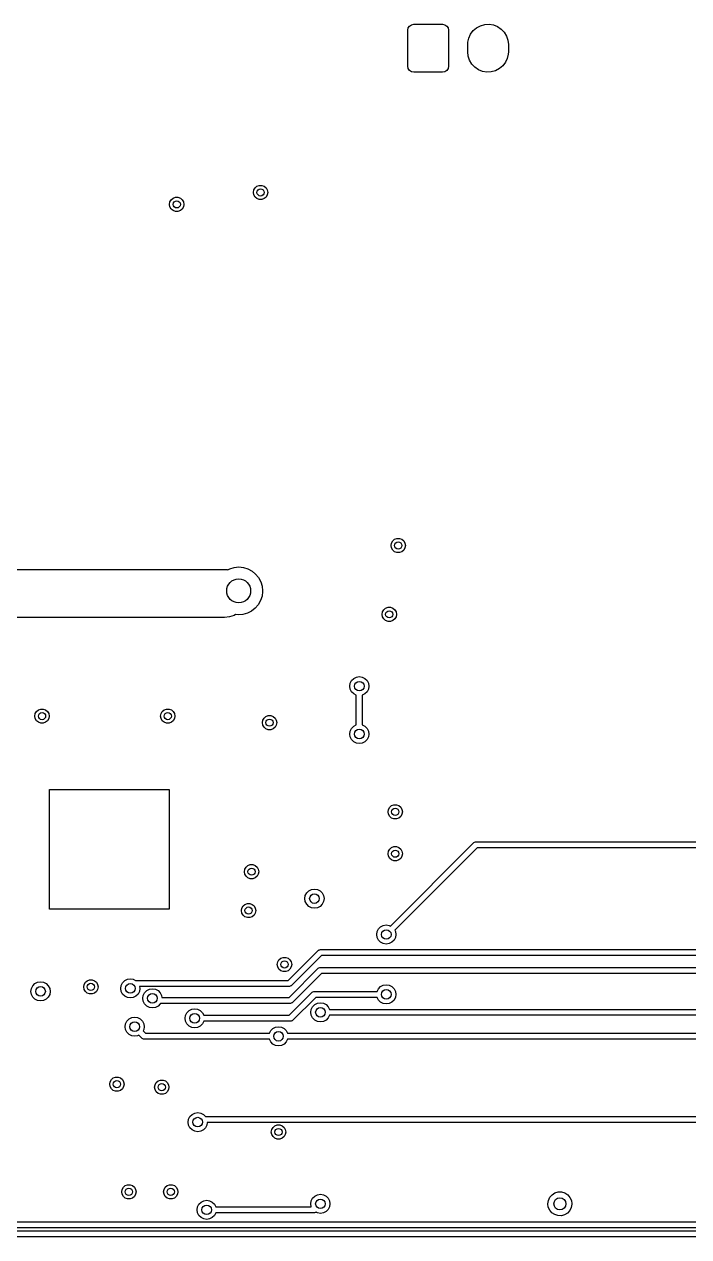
# Model space of a CAD drawing. Extents: x 2.07 to 8.39, y -4.89 to -0.98.
# Drawn here: x 4.631 to 5.724, y -2.977 to -0.983 of the extents above; entities that cross this region are included whole.
import ezdxf

# ---------------------------------------------------------------- set-up
doc = ezdxf.new("R2010")
doc.units = 0
doc.header["$MEASUREMENT"] = 0
doc.layers.add('BLACK', color=7, linetype='CONTINUOUS')

msp = doc.modelspace()

# ---------------------------------------------------------------- linework, layer by layer
at = {"layer": 'BLACK', "linetype": 'CONTINUOUS'}
for p, q in [((5.26181, -0.99311), (5.26256, -0.98934)), ((5.26181, -1.05217), (5.26181, -0.99311)), ((5.26256, -0.98934), (5.26469, -0.98615)), ((5.26469, -0.98615), (5.26789, -0.98402)), ((5.26789, -0.98402), (5.27165, -0.98327)), ((5.27165, -0.98327), (5.3189, -0.98327)), ((5.3189, -0.98327), (5.32266, -0.98402)), ((5.32266, -0.98402), (5.32586, -0.98615)), ((5.32586, -0.98615), (5.32799, -0.98934)), ((5.32799, -0.98934), (5.32874, -0.99311)), ((5.32874, -0.99311), (5.32874, -1.05217)), ((5.36508, -0.9994), (5.36947, -0.99365)), ((5.36947, -0.99365), (5.37499, -0.98899)), ((5.37499, -0.98899), (5.38138, -0.98562)), ((5.38138, -0.98562), (5.38835, -0.9837)), ((5.38835, -0.9837), (5.39557, -0.98332)), ((5.39557, -0.98332), (5.4027, -0.9845)), ((5.4027, -0.9845), (5.40941, -0.98718)), ((5.40941, -0.98718), (5.41539, -0.99125)), ((5.41539, -0.99125), (5.42036, -0.9965)), ((5.42036, -0.9965), (5.42408, -1.0027)), ((5.36024, -1.01673), (5.36044, -1.013)), ((5.36024, -1.02854), (5.36024, -1.01673)), ((5.36044, -1.013), (5.36202, -1.00595)), ((5.36202, -1.00595), (5.36508, -0.9994)), ((5.42408, -1.0027), (5.42638, -1.00955)), ((5.42638, -1.00955), (5.42717, -1.01673)), ((5.42717, -1.01673), (5.42717, -1.02854)), ((5.36102, -1.03573), (5.36024, -1.02854)), ((5.36332, -1.04258), (5.36102, -1.03573)), ((5.42696, -1.03227), (5.42538, -1.03933)), ((5.42717, -1.02854), (5.42696, -1.03227)), ((5.26256, -1.05593), (5.26181, -1.05217)), ((5.26469, -1.05913), (5.26256, -1.05593)), ((5.32799, -1.05593), (5.32586, -1.05913)), ((5.32874, -1.05217), (5.32799, -1.05593)), ((5.36705, -1.04878), (5.36332, -1.04258)), ((5.37201, -1.05403), (5.36705, -1.04878)), ((5.37799, -1.05809), (5.37201, -1.05403)), ((5.41241, -1.05629), (5.40602, -1.05966)), ((5.41793, -1.05162), (5.41241, -1.05629)), ((5.42233, -1.04588), (5.41793, -1.05162)), ((5.42538, -1.03933), (5.42233, -1.04588)), ((5.26789, -1.06126), (5.26469, -1.05913)), ((5.27165, -1.06201), (5.26789, -1.06126)), ((5.3189, -1.06201), (5.27165, -1.06201)), ((5.32266, -1.06126), (5.3189, -1.06201)), ((5.32586, -1.05913), (5.32266, -1.06126)), ((5.3847, -1.06078), (5.37799, -1.05809)), ((5.39183, -1.06196), (5.3847, -1.06078)), ((5.39905, -1.06158), (5.39183, -1.06196)), ((5.40602, -1.05966), (5.39905, -1.06158)), ((5.00787, -1.25984), (5.00859, -1.2558)), ((5.00859, -1.2558), (5.01064, -1.25225)), ((5.01064, -1.25225), (5.01378, -1.24961)), ((5.01378, -1.24961), (5.01763, -1.24821)), ((5.01763, -1.24821), (5.02174, -1.24821)), ((5.02174, -1.24821), (5.02559, -1.24961)), ((5.02559, -1.24961), (5.02873, -1.25225)), ((5.02873, -1.25225), (5.03078, -1.2558)), ((5.03078, -1.2558), (5.0315, -1.25984)), ((4.87008, -1.27953), (4.87079, -1.27549)), ((4.87079, -1.27549), (4.87284, -1.27194)), ((4.87284, -1.27194), (4.87598, -1.2693)), ((4.87598, -1.2693), (4.87984, -1.2679)), ((4.87984, -1.2679), (4.88394, -1.2679)), ((4.88394, -1.2679), (4.8878, -1.2693)), ((4.8878, -1.2693), (4.89094, -1.27194)), ((4.89094, -1.27194), (4.89299, -1.27549)), ((4.89299, -1.27549), (4.8937, -1.27953)), ((5.00859, -1.26388), (5.00787, -1.25984)), ((5.01064, -1.26743), (5.00859, -1.26388)), ((5.01378, -1.27007), (5.01064, -1.26743)), ((5.01763, -1.27147), (5.01378, -1.27007)), ((5.02174, -1.27147), (5.01763, -1.27147)), ((5.02559, -1.27007), (5.02174, -1.27147)), ((5.02873, -1.26743), (5.02559, -1.27007)), ((5.03078, -1.26388), (5.02873, -1.26743)), ((5.0315, -1.25984), (5.03078, -1.26388)), ((4.87079, -1.28357), (4.87008, -1.27953)), ((4.87284, -1.28712), (4.87079, -1.28357)), ((4.87598, -1.28976), (4.87284, -1.28712)), ((4.87984, -1.29116), (4.87598, -1.28976)), ((4.88394, -1.29116), (4.87984, -1.29116)), ((4.8878, -1.28976), (4.88394, -1.29116)), ((4.89094, -1.28712), (4.8878, -1.28976)), ((4.89299, -1.28357), (4.89094, -1.28712)), ((4.8937, -1.27953), (4.89299, -1.28357)), ((5.23496, -1.83651), (5.23702, -1.83296)), ((5.23702, -1.83296), (5.24016, -1.83032)), ((5.24016, -1.83032), (5.24401, -1.82892)), ((5.24401, -1.82892), (5.24811, -1.82892)), ((5.24811, -1.82892), (5.25197, -1.83032)), ((5.25197, -1.83032), (5.25511, -1.83296)), ((5.25511, -1.83296), (5.25716, -1.83651)), ((5.23425, -1.84055), (5.23496, -1.83651)), ((5.23496, -1.84459), (5.23425, -1.84055)), ((5.23702, -1.84814), (5.23496, -1.84459)), ((5.24016, -1.85078), (5.23702, -1.84814)), ((5.24401, -1.85218), (5.24016, -1.85078)), ((5.24811, -1.85218), (5.24401, -1.85218)), ((5.25197, -1.85078), (5.24811, -1.85218)), ((5.25511, -1.84814), (5.25197, -1.85078)), ((5.25716, -1.84459), (5.25511, -1.84814)), ((5.25716, -1.83651), (5.25787, -1.84055)), ((5.25787, -1.84055), (5.25716, -1.84459)), ((2.92323, -1.87992), (4.96063, -1.87992)), ((4.96063, -1.87992), (4.96475, -1.88014)), ((4.96475, -1.88014), (4.96575, -1.88035)), ((4.96575, -1.88035), (4.96896, -1.87867)), ((4.96896, -1.87867), (4.97634, -1.8765)), ((4.97634, -1.8765), (4.98399, -1.8758)), ((4.98399, -1.8758), (4.99163, -1.87661)), ((4.99163, -1.87661), (4.99897, -1.87888)), ((4.99897, -1.87888), (5.00573, -1.88253)), ((5.00573, -1.88253), (5.01165, -1.88743)), ((5.01165, -1.88743), (5.0165, -1.89339)), ((5.0165, -1.89339), (5.02011, -1.90017)), ((5.02011, -1.90017), (5.02233, -1.90753)), ((5.02233, -1.90753), (5.02308, -1.91517)), ((5.01968, -1.93119), (5.01588, -1.93787)), ((5.0221, -1.9239), (5.01968, -1.93119)), ((5.02307, -1.91627), (5.0221, -1.9239)), ((5.02308, -1.91517), (5.02307, -1.91627)), ((4.97873, -1.95404), (4.97614, -1.95548)), ((4.98289, -1.95453), (4.97873, -1.95404)), ((4.99055, -1.95395), (4.98289, -1.95453)), ((4.99795, -1.95188), (4.99055, -1.95395)), ((5.00481, -1.94841), (4.99795, -1.95188)), ((5.01086, -1.94368), (5.00481, -1.94841)), ((5.01588, -1.93787), (5.01086, -1.94368)), ((5.21949, -1.95374), (5.2202, -1.9497)), ((5.2202, -1.95778), (5.21949, -1.95374)), ((5.2202, -1.9497), (5.22225, -1.94615)), ((5.22225, -1.94615), (5.22539, -1.94351)), ((5.22539, -1.94351), (5.22925, -1.94211)), ((5.22925, -1.94211), (5.23335, -1.94211)), ((5.23335, -1.94211), (5.2372, -1.94351)), ((5.2372, -1.94351), (5.24035, -1.94615)), ((5.24035, -1.94615), (5.2424, -1.9497)), ((5.2424, -1.9497), (5.24311, -1.95374)), ((5.24311, -1.95374), (5.2424, -1.95778)), ((4.96063, -1.95866), (2.92323, -1.95866)), ((4.96855, -1.95786), (4.96063, -1.95866)), ((4.97614, -1.95548), (4.96855, -1.95786)), ((5.22225, -1.96133), (5.2202, -1.95778)), ((5.22539, -1.96397), (5.22225, -1.96133)), ((5.22925, -1.96537), (5.22539, -1.96397)), ((5.23335, -1.96537), (5.22925, -1.96537)), ((5.2372, -1.96397), (5.23335, -1.96537)), ((5.24035, -1.96133), (5.2372, -1.96397)), ((5.2424, -1.95778), (5.24035, -1.96133)), ((5.16634, -2.07185), (5.16711, -2.06698)), ((5.16711, -2.07672), (5.16634, -2.07185)), ((5.16711, -2.06698), (5.16935, -2.06259)), ((5.16935, -2.06259), (5.17283, -2.05911)), ((5.17283, -2.05911), (5.17722, -2.05687)), ((5.17722, -2.05687), (5.18209, -2.0561)), ((5.18209, -2.0561), (5.18695, -2.05687)), ((5.18695, -2.05687), (5.19134, -2.05911)), ((5.19134, -2.05911), (5.19483, -2.06259)), ((5.19483, -2.06259), (5.19706, -2.06698)), ((5.19706, -2.06698), (5.19783, -2.07185)), ((5.19783, -2.07185), (5.19706, -2.07672)), ((5.16935, -2.08111), (5.16711, -2.07672)), ((5.17283, -2.08459), (5.16935, -2.08111)), ((5.17717, -2.0868), (5.17283, -2.08459)), ((5.17717, -2.13564), (5.17717, -2.0868)), ((5.19134, -2.08459), (5.18701, -2.0868)), ((5.18701, -2.0868), (5.18701, -2.13564)), ((5.19483, -2.08111), (5.19134, -2.08459)), ((5.19706, -2.07672), (5.19483, -2.08111)), ((4.64933, -2.11702), (4.65139, -2.11347)), ((4.65139, -2.11347), (4.65453, -2.11083)), ((4.65453, -2.11083), (4.65838, -2.10943)), ((4.65838, -2.10943), (4.66248, -2.10943)), ((4.66248, -2.10943), (4.66634, -2.11083)), ((4.66634, -2.11083), (4.66948, -2.11347)), ((4.66948, -2.11347), (4.67153, -2.11702)), ((4.85603, -2.11702), (4.85808, -2.11347)), ((4.85808, -2.11347), (4.86122, -2.11083)), ((4.86122, -2.11083), (4.86508, -2.10943)), ((4.86508, -2.10943), (4.86918, -2.10943)), ((4.86918, -2.10943), (4.87303, -2.11083)), ((4.87303, -2.11083), (4.87617, -2.11347)), ((4.87617, -2.11347), (4.87822, -2.11702)), ((4.64862, -2.12106), (4.64933, -2.11702)), ((4.64933, -2.1251), (4.64862, -2.12106)), ((4.65139, -2.12865), (4.64933, -2.1251)), ((4.65453, -2.13129), (4.65139, -2.12865)), ((4.65838, -2.13269), (4.65453, -2.13129)), ((4.66248, -2.13269), (4.65838, -2.13269)), ((4.66634, -2.13129), (4.66248, -2.13269)), ((4.66948, -2.12865), (4.66634, -2.13129)), ((4.67153, -2.1251), (4.66948, -2.12865)), ((4.67153, -2.11702), (4.67224, -2.12106)), ((4.67224, -2.12106), (4.67153, -2.1251)), ((4.85531, -2.12106), (4.85603, -2.11702)), ((4.85603, -2.1251), (4.85531, -2.12106)), ((4.85808, -2.12865), (4.85603, -2.1251)), ((4.86122, -2.13129), (4.85808, -2.12865)), ((4.86508, -2.13269), (4.86122, -2.13129)), ((4.86918, -2.13269), (4.86508, -2.13269)), ((4.87303, -2.13129), (4.86918, -2.13269)), ((4.87617, -2.12865), (4.87303, -2.13129)), ((4.87822, -2.1251), (4.87617, -2.12865)), ((4.87822, -2.11702), (4.87894, -2.12106)), ((4.87894, -2.12106), (4.87822, -2.1251)), ((5.02264, -2.13187), (5.02335, -2.12783)), ((5.02335, -2.13591), (5.02264, -2.13187)), ((5.02335, -2.12783), (5.0254, -2.12428)), ((5.0254, -2.12428), (5.02854, -2.12164)), ((5.02854, -2.12164), (5.0324, -2.12024)), ((5.0324, -2.12024), (5.0365, -2.12024)), ((5.0365, -2.12024), (5.04035, -2.12164)), ((5.04035, -2.12164), (5.0435, -2.12428)), ((5.0435, -2.12428), (5.04555, -2.12783)), ((5.04555, -2.12783), (5.04626, -2.13187)), ((5.04626, -2.13187), (5.04555, -2.13591)), ((5.0254, -2.13946), (5.02335, -2.13591)), ((5.02854, -2.1421), (5.0254, -2.13946)), ((5.0324, -2.1435), (5.02854, -2.1421)), ((5.0365, -2.1435), (5.0324, -2.1435)), ((5.04035, -2.1421), (5.0365, -2.1435)), ((5.0435, -2.13946), (5.04035, -2.1421)), ((5.04555, -2.13591), (5.0435, -2.13946)), ((5.16634, -2.15059), (5.16711, -2.14572)), ((5.16711, -2.15546), (5.16634, -2.15059)), ((5.16711, -2.14572), (5.16935, -2.14133)), ((5.16935, -2.14133), (5.17283, -2.13785)), ((5.17283, -2.13785), (5.17717, -2.13564)), ((5.18701, -2.13564), (5.19134, -2.13785)), ((5.19134, -2.13785), (5.19483, -2.14133)), ((5.19483, -2.14133), (5.19706, -2.14572)), ((5.19706, -2.14572), (5.19783, -2.15059)), ((5.19783, -2.15059), (5.19706, -2.15546)), ((5.16935, -2.15985), (5.16711, -2.15546)), ((5.17283, -2.16333), (5.16935, -2.15985)), ((5.17722, -2.16557), (5.17283, -2.16333)), ((5.18209, -2.16634), (5.17722, -2.16557)), ((5.18695, -2.16557), (5.18209, -2.16634)), ((5.19134, -2.16333), (5.18695, -2.16557)), ((5.19483, -2.15985), (5.19134, -2.16333)), ((5.19706, -2.15546), (5.19483, -2.15985)), ((4.67274, -2.24163), (4.86959, -2.24163)), ((4.67274, -2.43848), (4.67274, -2.24163)), ((4.86959, -2.24163), (4.86959, -2.43848)), ((5.23004, -2.2745), (5.23209, -2.27095)), ((5.23209, -2.27095), (5.23524, -2.26831)), ((5.23524, -2.26831), (5.23909, -2.26691)), ((5.23909, -2.26691), (5.24319, -2.26691)), ((5.24319, -2.26691), (5.24705, -2.26831)), ((5.24705, -2.26831), (5.25019, -2.27095)), ((5.25019, -2.27095), (5.25224, -2.2745)), ((5.22933, -2.27854), (5.23004, -2.2745)), ((5.23004, -2.28258), (5.22933, -2.27854)), ((5.23209, -2.28614), (5.23004, -2.28258)), ((5.23524, -2.28877), (5.23209, -2.28614)), ((5.23909, -2.29017), (5.23524, -2.28877)), ((5.24319, -2.29017), (5.23909, -2.29017)), ((5.24705, -2.28877), (5.24319, -2.29017)), ((5.25019, -2.28614), (5.24705, -2.28877)), ((5.25224, -2.28258), (5.25019, -2.28614)), ((5.25224, -2.2745), (5.25295, -2.27854)), ((5.25295, -2.27854), (5.25224, -2.28258)), ((5.23333, -2.4664), (5.37054, -2.3292)), ((5.37054, -2.3292), (5.37124, -2.32867)), ((5.37124, -2.32867), (5.37136, -2.32854)), ((5.37136, -2.32854), (5.37146, -2.3285)), ((5.37146, -2.3285), (5.37167, -2.32835)), ((5.37167, -2.32835), (5.37285, -2.3281)), ((5.37285, -2.3281), (5.37402, -2.32776)), ((5.37402, -2.32776), (7.426, -2.32776)), ((5.22933, -2.34744), (5.23004, -2.3434)), ((5.23004, -2.35148), (5.22933, -2.34744)), ((5.23004, -2.3434), (5.23209, -2.33985)), ((5.23209, -2.35503), (5.23004, -2.35148)), ((5.23209, -2.33985), (5.23524, -2.33721)), ((5.23524, -2.33721), (5.23909, -2.33581)), ((5.23909, -2.33581), (5.24319, -2.33581)), ((5.37605, -2.3376), (5.24029, -2.47336)), ((5.24319, -2.33581), (5.24705, -2.33721)), ((5.24705, -2.33721), (5.25019, -2.33985)), ((5.25019, -2.33985), (5.25224, -2.3434)), ((5.25224, -2.35148), (5.25019, -2.35503)), ((5.25224, -2.3434), (5.25295, -2.34744)), ((5.25295, -2.34744), (5.25224, -2.35148)), ((7.426, -2.3376), (5.37605, -2.3376)), ((4.99311, -2.37697), (4.99382, -2.37293)), ((4.99382, -2.37293), (4.99587, -2.36938)), ((4.99587, -2.36938), (4.99902, -2.36674)), ((4.99902, -2.36674), (5.00287, -2.36534)), ((5.00287, -2.36534), (5.00697, -2.36534)), ((5.00697, -2.36534), (5.01083, -2.36674)), ((5.01083, -2.36674), (5.01397, -2.36938)), ((5.01397, -2.36938), (5.01602, -2.37293)), ((5.01602, -2.37293), (5.01673, -2.37697)), ((5.23524, -2.35767), (5.23209, -2.35503)), ((5.23909, -2.35907), (5.23524, -2.35767)), ((5.24319, -2.35907), (5.23909, -2.35907)), ((5.24705, -2.35767), (5.24319, -2.35907)), ((5.25019, -2.35503), (5.24705, -2.35767)), ((4.99382, -2.38101), (4.99311, -2.37697)), ((4.99587, -2.38456), (4.99382, -2.38101)), ((4.99902, -2.3872), (4.99587, -2.38456)), ((5.00287, -2.3886), (4.99902, -2.3872)), ((5.00697, -2.3886), (5.00287, -2.3886)), ((5.01083, -2.3872), (5.00697, -2.3886)), ((5.01397, -2.38456), (5.01083, -2.3872)), ((5.01602, -2.38101), (5.01397, -2.38456)), ((5.01673, -2.37697), (5.01602, -2.38101)), ((5.09329, -2.41639), (5.09553, -2.412)), ((5.09553, -2.412), (5.09901, -2.40852)), ((5.09901, -2.40852), (5.1034, -2.40628)), ((5.1034, -2.40628), (5.10827, -2.40551)), ((5.10827, -2.40551), (5.11313, -2.40628)), ((5.11313, -2.40628), (5.11752, -2.40852)), ((5.11752, -2.40852), (5.12101, -2.412)), ((5.12101, -2.412), (5.12324, -2.41639)), ((4.99095, -2.43335), (4.99409, -2.43072)), ((4.99409, -2.43072), (4.99795, -2.42931)), ((4.99795, -2.42931), (5.00205, -2.42931)), ((5.00205, -2.42931), (5.00591, -2.43072)), ((5.00591, -2.43072), (5.00905, -2.43335)), ((5.09252, -2.42126), (5.09329, -2.41639)), ((5.09329, -2.42613), (5.09252, -2.42126)), ((5.09553, -2.43052), (5.09329, -2.42613)), ((5.09901, -2.434), (5.09553, -2.43052)), ((5.12101, -2.43052), (5.11752, -2.434)), ((5.12324, -2.42613), (5.12101, -2.43052)), ((5.12324, -2.41639), (5.12402, -2.42126)), ((5.12402, -2.42126), (5.12324, -2.42613)), ((4.86959, -2.43848), (4.67274, -2.43848)), ((4.98819, -2.44094), (4.9889, -2.43691)), ((4.9889, -2.44498), (4.98819, -2.44094)), ((4.9889, -2.43691), (4.99095, -2.43335)), ((4.99095, -2.44854), (4.9889, -2.44498)), ((4.99409, -2.45117), (4.99095, -2.44854)), ((4.99795, -2.45258), (4.99409, -2.45117)), ((5.00205, -2.45258), (4.99795, -2.45258)), ((5.00591, -2.45117), (5.00205, -2.45258)), ((5.00905, -2.44854), (5.00591, -2.45117)), ((5.00905, -2.43335), (5.0111, -2.43691)), ((5.0111, -2.44498), (5.00905, -2.44854)), ((5.0111, -2.43691), (5.01181, -2.44094)), ((5.01181, -2.44094), (5.0111, -2.44498)), ((5.1034, -2.43624), (5.09901, -2.434)), ((5.10827, -2.43701), (5.1034, -2.43624)), ((5.11313, -2.43624), (5.10827, -2.43701)), ((5.11752, -2.434), (5.11313, -2.43624)), ((5.2114, -2.47545), (5.21364, -2.47106)), ((5.21364, -2.47106), (5.21712, -2.46757)), ((5.21712, -2.46757), (5.22151, -2.46534)), ((5.22151, -2.46534), (5.22638, -2.46457)), ((5.22638, -2.46457), (5.23124, -2.46534)), ((5.23124, -2.46534), (5.23333, -2.4664)), ((5.21063, -2.48031), (5.2114, -2.47545)), ((5.2114, -2.48518), (5.21063, -2.48031)), ((5.21364, -2.48957), (5.2114, -2.48518)), ((5.21712, -2.49306), (5.21364, -2.48957)), ((5.23912, -2.48957), (5.23563, -2.49306)), ((5.24136, -2.48518), (5.23912, -2.48957)), ((5.24029, -2.47336), (5.24136, -2.47545)), ((5.24136, -2.47545), (5.24213, -2.48031)), ((5.24213, -2.48031), (5.24136, -2.48518)), ((5.06528, -2.55571), (5.11463, -2.50636)), ((5.11463, -2.50636), (5.11533, -2.50584)), ((5.11533, -2.50584), (5.11545, -2.5057)), ((5.11545, -2.5057), (5.11556, -2.50567)), ((5.11556, -2.50567), (5.11576, -2.50552)), ((5.11576, -2.50552), (5.11695, -2.50526)), ((5.11695, -2.50526), (5.11811, -2.50492)), ((5.11811, -2.50492), (7.51458, -2.50492)), ((5.22151, -2.49529), (5.21712, -2.49306)), ((5.22638, -2.49606), (5.22151, -2.49529)), ((5.23124, -2.49529), (5.22638, -2.49606)), ((5.23563, -2.49306), (5.23124, -2.49529)), ((5.04724, -2.52953), (5.04796, -2.52549)), ((5.04796, -2.53357), (5.04724, -2.52953)), ((5.04796, -2.52549), (5.05001, -2.52194)), ((5.05001, -2.52194), (5.05315, -2.5193)), ((5.05315, -2.5193), (5.057, -2.5179)), ((5.057, -2.5179), (5.06111, -2.5179)), ((5.06111, -2.5179), (5.06496, -2.5193)), ((5.06496, -2.5193), (5.0681, -2.52194)), ((5.0681, -2.52194), (5.07015, -2.52549)), ((5.07015, -2.52549), (5.07087, -2.52953)), ((5.07087, -2.52953), (5.07015, -2.53357)), ((5.12015, -2.51476), (5.0708, -2.56411)), ((7.51458, -2.51476), (5.12015, -2.51476)), ((5.05001, -2.53712), (5.04796, -2.53357)), ((5.05315, -2.53976), (5.05001, -2.53712)), ((5.057, -2.54116), (5.05315, -2.53976)), ((5.06111, -2.54116), (5.057, -2.54116)), ((5.06496, -2.53976), (5.06111, -2.54116)), ((5.0681, -2.53712), (5.06496, -2.53976)), ((5.06686, -2.58366), (5.11463, -2.53589)), ((5.07015, -2.53357), (5.0681, -2.53712)), ((5.12015, -2.54429), (5.07238, -2.59206)), ((5.11463, -2.53589), (5.11533, -2.53537)), ((5.11533, -2.53537), (5.11545, -2.53523)), ((5.11545, -2.53523), (5.11556, -2.5352)), ((5.11556, -2.5352), (5.11576, -2.53505)), ((5.11576, -2.53505), (5.11695, -2.53479)), ((5.11695, -2.53479), (5.11811, -2.53445)), ((5.11811, -2.53445), (7.46537, -2.53445)), ((7.46537, -2.54429), (5.12015, -2.54429)), ((4.64224, -2.57382), (4.64301, -2.56895)), ((4.64301, -2.56895), (4.64525, -2.56456)), ((4.64525, -2.56456), (4.64874, -2.56108)), ((4.64874, -2.56108), (4.65313, -2.55884)), ((4.65313, -2.55884), (4.65799, -2.55807)), ((4.65799, -2.55807), (4.66286, -2.55884)), ((4.66286, -2.55884), (4.66725, -2.56108)), ((4.66725, -2.56108), (4.67073, -2.56456)), ((4.67073, -2.56456), (4.67297, -2.56895)), ((4.67297, -2.56895), (4.67374, -2.57382)), ((4.72886, -2.56644), (4.72957, -2.5624)), ((4.72957, -2.57048), (4.72886, -2.56644)), ((4.72957, -2.5624), (4.73162, -2.55885)), ((4.73162, -2.57403), (4.72957, -2.57048)), ((4.73162, -2.55885), (4.73476, -2.55621)), ((4.73476, -2.55621), (4.73862, -2.55481)), ((4.73862, -2.55481), (4.74272, -2.55481)), ((4.74272, -2.55481), (4.74657, -2.55621)), ((4.74657, -2.55621), (4.74972, -2.55885)), ((4.74972, -2.55885), (4.75177, -2.5624)), ((4.75177, -2.57048), (4.74972, -2.57403)), ((4.75177, -2.5624), (4.75248, -2.56644)), ((4.75248, -2.56644), (4.75177, -2.57048)), ((4.78984, -2.5689), (4.79061, -2.56403)), ((4.79061, -2.57376), (4.78984, -2.5689)), ((4.79061, -2.56403), (4.79285, -2.55964)), ((4.79285, -2.55964), (4.79633, -2.55616)), ((4.79633, -2.55616), (4.80072, -2.55392)), ((4.80072, -2.55392), (4.80559, -2.55315)), ((4.80559, -2.55315), (4.81046, -2.55392)), ((4.81046, -2.55392), (4.81397, -2.55571)), ((4.81397, -2.55571), (5.06528, -2.55571)), ((4.82134, -2.5689), (4.82057, -2.57376)), ((5.06732, -2.56555), (4.82081, -2.56555)), ((4.82081, -2.56555), (4.82134, -2.5689)), ((4.83259, -2.57248), (4.83698, -2.57024)), ((4.83698, -2.57024), (4.84185, -2.56947)), ((4.84185, -2.56947), (4.84671, -2.57024)), ((4.84671, -2.57024), (4.8511, -2.57248)), ((5.06848, -2.56521), (5.06732, -2.56555)), ((5.06967, -2.56496), (5.06848, -2.56521)), ((5.06987, -2.56481), (5.06967, -2.56496)), ((5.06998, -2.56477), (5.06987, -2.56481)), ((5.0701, -2.56464), (5.06998, -2.56477)), ((5.0708, -2.56411), (5.0701, -2.56464)), ((5.21143, -2.57382), (5.21364, -2.56948)), ((5.21364, -2.56948), (5.21712, -2.566)), ((5.21712, -2.566), (5.22151, -2.56376)), ((5.22151, -2.56376), (5.22638, -2.56299)), ((5.22638, -2.56299), (5.23124, -2.56376)), ((5.23124, -2.56376), (5.23563, -2.566)), ((5.23563, -2.566), (5.23912, -2.56948)), ((5.23912, -2.56948), (5.24136, -2.57387)), ((4.64301, -2.57869), (4.64224, -2.57382)), ((4.64525, -2.58308), (4.64301, -2.57869)), ((4.64874, -2.58656), (4.64525, -2.58308)), ((4.65313, -2.5888), (4.64874, -2.58656)), ((4.65799, -2.58957), (4.65313, -2.5888)), ((4.66286, -2.5888), (4.65799, -2.58957)), ((4.66725, -2.58656), (4.66286, -2.5888)), ((4.67073, -2.58308), (4.66725, -2.58656)), ((4.67297, -2.57869), (4.67073, -2.58308)), ((4.67374, -2.57382), (4.67297, -2.57869)), ((4.73476, -2.57667), (4.73162, -2.57403)), ((4.73862, -2.57807), (4.73476, -2.57667)), ((4.74272, -2.57807), (4.73862, -2.57807)), ((4.74657, -2.57667), (4.74272, -2.57807)), ((4.74972, -2.57403), (4.74657, -2.57667)), ((4.79285, -2.57815), (4.79061, -2.57376)), ((4.79633, -2.58164), (4.79285, -2.57815)), ((4.80072, -2.58387), (4.79633, -2.58164)), ((4.80559, -2.58465), (4.80072, -2.58387)), ((4.81046, -2.58387), (4.80559, -2.58465)), ((4.81485, -2.58164), (4.81046, -2.58387)), ((4.81833, -2.57815), (4.81485, -2.58164)), ((4.82057, -2.57376), (4.81833, -2.57815)), ((4.8261, -2.58522), (4.82687, -2.58035)), ((4.82687, -2.59009), (4.8261, -2.58522)), ((4.82687, -2.58035), (4.82911, -2.57596)), ((4.82911, -2.59448), (4.82687, -2.59009)), ((4.82911, -2.57596), (4.83259, -2.57248)), ((4.8511, -2.57248), (4.85459, -2.57596)), ((4.85459, -2.57596), (4.85682, -2.58035)), ((4.85682, -2.58035), (4.85735, -2.58366)), ((4.85735, -2.58366), (5.06686, -2.58366)), ((5.06686, -2.61319), (5.10479, -2.57526)), ((5.07238, -2.59206), (5.07168, -2.59259)), ((5.11031, -2.58366), (5.07238, -2.62159)), ((5.10479, -2.57526), (5.10549, -2.57474)), ((5.10549, -2.57474), (5.10561, -2.5746)), ((5.10561, -2.5746), (5.10572, -2.57457)), ((5.10572, -2.57457), (5.10592, -2.57442)), ((5.10592, -2.57442), (5.1071, -2.57416)), ((5.1071, -2.57416), (5.10827, -2.57382)), ((5.10827, -2.57382), (5.21143, -2.57382)), ((5.21143, -2.58366), (5.11031, -2.58366)), ((5.21364, -2.588), (5.21143, -2.58366)), ((5.21712, -2.59148), (5.21364, -2.588)), ((5.22151, -2.59372), (5.21712, -2.59148)), ((5.23563, -2.59148), (5.23124, -2.59372)), ((5.23912, -2.588), (5.23563, -2.59148)), ((5.24136, -2.58361), (5.23912, -2.588)), ((5.24136, -2.57387), (5.24213, -2.57874)), ((5.24213, -2.57874), (5.24136, -2.58361)), ((4.83259, -2.59796), (4.82911, -2.59448)), ((4.83698, -2.6002), (4.83259, -2.59796)), ((4.84185, -2.60097), (4.83698, -2.6002)), ((4.84671, -2.6002), (4.84185, -2.60097)), ((4.8511, -2.59796), (4.84671, -2.6002)), ((4.85459, -2.59448), (4.8511, -2.59796)), ((4.85508, -2.5935), (4.85459, -2.59448)), ((5.0689, -2.5935), (4.85508, -2.5935)), ((4.89644, -2.61324), (4.89868, -2.60885)), ((4.89868, -2.60885), (4.90216, -2.60537)), ((4.90216, -2.60537), (4.90655, -2.60313)), ((4.90655, -2.60313), (4.91142, -2.60236)), ((4.91142, -2.60236), (4.91628, -2.60313)), ((4.91628, -2.60313), (4.92067, -2.60537)), ((4.92067, -2.60537), (4.92416, -2.60885)), ((4.92416, -2.60885), (4.92637, -2.61319)), ((5.07006, -2.59316), (5.0689, -2.5935)), ((5.07125, -2.59291), (5.07006, -2.59316)), ((5.07145, -2.59276), (5.07125, -2.59291)), ((5.07156, -2.59272), (5.07145, -2.59276)), ((5.07168, -2.59259), (5.07156, -2.59272)), ((5.10236, -2.60827), (5.10313, -2.6034)), ((5.10313, -2.61313), (5.10236, -2.60827)), ((5.10313, -2.6034), (5.10537, -2.59901)), ((5.10537, -2.59901), (5.10885, -2.59553)), ((5.10885, -2.59553), (5.11324, -2.59329)), ((5.11324, -2.59329), (5.11811, -2.59252)), ((5.11811, -2.59252), (5.12298, -2.59329)), ((5.12298, -2.59329), (5.12737, -2.59553)), ((5.12737, -2.59553), (5.13085, -2.59901)), ((5.13085, -2.59901), (5.13306, -2.60335)), ((5.13306, -2.60335), (7.04457, -2.60335)), ((5.22638, -2.59449), (5.22151, -2.59372)), ((5.23124, -2.59372), (5.22638, -2.59449)), ((4.79691, -2.6319), (4.79768, -2.62704)), ((4.79768, -2.63677), (4.79691, -2.6319)), ((4.79768, -2.62704), (4.79992, -2.62265)), ((4.79992, -2.62265), (4.8034, -2.61916)), ((4.8034, -2.61916), (4.80779, -2.61693)), ((4.80779, -2.61693), (4.81266, -2.61616)), ((4.81266, -2.61616), (4.81752, -2.61693)), ((4.81752, -2.61693), (4.82191, -2.61916)), ((4.82191, -2.61916), (4.8254, -2.62265)), ((4.8254, -2.62265), (4.82763, -2.62704)), ((4.82763, -2.62704), (4.8284, -2.6319)), ((4.8284, -2.6319), (4.82763, -2.63677)), ((4.89567, -2.61811), (4.89644, -2.61324)), ((4.89644, -2.62298), (4.89567, -2.61811)), ((4.89868, -2.62737), (4.89644, -2.62298)), ((4.90216, -2.63085), (4.89868, -2.62737)), ((4.90655, -2.63309), (4.90216, -2.63085)), ((4.92067, -2.63085), (4.91628, -2.63309)), ((4.92416, -2.62737), (4.92067, -2.63085)), ((4.92637, -2.62303), (4.92416, -2.62737)), ((4.92637, -2.61319), (5.06686, -2.61319)), ((5.0689, -2.62303), (4.92637, -2.62303)), ((5.04435, -2.63266), (5.04921, -2.63189)), ((5.04921, -2.63189), (5.05408, -2.63266)), ((5.07006, -2.62269), (5.0689, -2.62303)), ((5.07125, -2.62244), (5.07006, -2.62269)), ((5.07145, -2.62228), (5.07125, -2.62244)), ((5.07156, -2.62225), (5.07145, -2.62228)), ((5.07168, -2.62211), (5.07156, -2.62225)), ((5.07238, -2.62159), (5.07168, -2.62211)), ((5.10537, -2.61752), (5.10313, -2.61313)), ((5.10885, -2.62101), (5.10537, -2.61752)), ((5.11324, -2.62324), (5.10885, -2.62101)), ((5.11811, -2.62402), (5.11324, -2.62324)), ((5.12298, -2.62324), (5.11811, -2.62402)), ((5.12737, -2.62101), (5.12298, -2.62324)), ((5.13085, -2.61752), (5.12737, -2.62101)), ((5.13306, -2.61319), (5.13085, -2.61752)), ((7.04654, -2.61319), (5.13306, -2.61319)), ((4.79992, -2.64116), (4.79768, -2.63677)), ((4.8034, -2.64464), (4.79992, -2.64116)), ((4.80779, -2.64688), (4.8034, -2.64464)), ((4.81266, -2.64765), (4.80779, -2.64688)), ((4.81752, -2.64688), (4.81266, -2.64765)), ((4.81961, -2.64582), (4.81752, -2.64688)), ((4.82491, -2.65112), (4.81961, -2.64582)), ((4.82597, -2.6517), (4.82491, -2.65112)), ((4.82699, -2.65236), (4.82597, -2.6517)), ((4.82763, -2.63677), (4.82657, -2.63886)), ((4.82657, -2.63886), (4.83043, -2.64272)), ((4.83043, -2.64272), (5.03426, -2.64272)), ((4.91142, -2.63386), (4.90655, -2.63309)), ((4.91628, -2.63309), (4.91142, -2.63386)), ((5.03426, -2.64272), (5.03647, -2.63838)), ((5.03647, -2.63838), (5.03996, -2.6349)), ((5.03996, -2.6349), (5.04435, -2.63266)), ((5.05408, -2.63266), (5.05847, -2.6349)), ((5.05847, -2.6349), (5.06195, -2.63838)), ((5.06195, -2.63838), (5.06416, -2.64272)), ((5.06416, -2.64272), (6.19568, -2.64272)), ((4.82724, -2.65239), (4.82699, -2.65236)), ((4.82734, -2.65245), (4.82724, -2.65239)), ((4.82752, -2.65243), (4.82734, -2.65245)), ((4.82839, -2.65256), (4.82752, -2.65243)), ((5.03426, -2.65256), (4.82839, -2.65256)), ((5.03647, -2.65689), (5.03426, -2.65256)), ((5.03996, -2.66038), (5.03647, -2.65689)), ((5.04435, -2.66262), (5.03996, -2.66038)), ((5.04921, -2.66339), (5.04435, -2.66262)), ((5.05408, -2.66262), (5.04921, -2.66339)), ((5.05847, -2.66038), (5.05408, -2.66262)), ((5.06195, -2.65689), (5.05847, -2.66038)), ((5.06416, -2.65256), (5.06195, -2.65689)), ((6.19568, -2.65256), (5.06416, -2.65256)), ((4.77165, -2.72638), (4.77237, -2.72234)), ((4.77237, -2.73042), (4.77165, -2.72638)), ((4.77237, -2.72234), (4.77442, -2.71879)), ((4.77442, -2.73397), (4.77237, -2.73042)), ((4.77442, -2.71879), (4.77756, -2.71615)), ((4.77756, -2.71615), (4.78141, -2.71475)), ((4.78141, -2.71475), (4.78552, -2.71475)), ((4.78552, -2.71475), (4.78937, -2.71615)), ((4.78937, -2.71615), (4.79251, -2.71879)), ((4.79251, -2.71879), (4.79456, -2.72234)), ((4.79456, -2.73042), (4.79251, -2.73397)), ((4.79456, -2.72234), (4.79528, -2.72638)), ((4.79528, -2.72638), (4.79456, -2.73042)), ((4.84547, -2.7313), (4.84618, -2.72726)), ((4.84618, -2.73534), (4.84547, -2.7313)), ((4.84618, -2.72726), (4.84824, -2.72371)), ((4.84824, -2.72371), (4.85138, -2.72107)), ((4.85138, -2.72107), (4.85523, -2.71967)), ((4.85523, -2.71967), (4.85933, -2.71967)), ((4.85933, -2.71967), (4.86319, -2.72107)), ((4.86319, -2.72107), (4.86633, -2.72371)), ((4.86633, -2.72371), (4.86838, -2.72726)), ((4.86838, -2.72726), (4.86909, -2.7313)), ((4.86909, -2.7313), (4.86838, -2.73534)), ((4.77756, -2.73661), (4.77442, -2.73397)), ((4.78141, -2.73801), (4.77756, -2.73661)), ((4.78552, -2.73801), (4.78141, -2.73801)), ((4.78937, -2.73661), (4.78552, -2.73801)), ((4.79251, -2.73397), (4.78937, -2.73661)), ((4.84824, -2.73889), (4.84618, -2.73534)), ((4.85138, -2.74153), (4.84824, -2.73889)), ((4.85523, -2.74293), (4.85138, -2.74153)), ((4.85933, -2.74293), (4.85523, -2.74293)), ((4.86319, -2.74153), (4.85933, -2.74293)), ((4.86633, -2.73889), (4.86319, -2.74153)), ((4.86838, -2.73534), (4.86633, -2.73889)), ((4.90061, -2.78882), (4.90138, -2.78396)), ((4.90138, -2.79369), (4.90061, -2.78882)), ((4.90138, -2.78396), (4.90362, -2.77957)), ((4.90362, -2.77957), (4.9071, -2.77608)), ((4.9071, -2.77608), (4.91149, -2.77384)), ((4.91149, -2.77384), (4.91636, -2.77307)), ((4.91636, -2.77307), (4.92122, -2.77384)), ((4.92122, -2.77384), (4.92561, -2.77608)), ((4.92561, -2.77608), (4.92908, -2.77955)), ((4.92908, -2.77955), (6.04853, -2.77955)), ((4.93202, -2.78939), (4.93134, -2.79369)), ((6.04787, -2.78939), (4.93202, -2.78939)), ((4.90362, -2.79808), (4.90138, -2.79369)), ((4.9071, -2.80156), (4.90362, -2.79808)), ((4.91149, -2.8038), (4.9071, -2.80156)), ((4.91636, -2.80457), (4.91149, -2.8038)), ((4.92122, -2.8038), (4.91636, -2.80457)), ((4.92561, -2.80156), (4.92122, -2.8038)), ((4.9291, -2.79808), (4.92561, -2.80156)), ((4.93134, -2.79369), (4.9291, -2.79808)), ((5.0374, -2.80512), (5.03811, -2.80108)), ((5.03811, -2.80916), (5.0374, -2.80512)), ((5.03811, -2.80108), (5.04016, -2.79753)), ((5.04016, -2.81271), (5.03811, -2.80916)), ((5.04016, -2.79753), (5.04331, -2.79489)), ((5.04331, -2.79489), (5.04716, -2.79349)), ((5.04716, -2.79349), (5.05126, -2.79349)), ((5.05126, -2.79349), (5.05512, -2.79489)), ((5.05512, -2.79489), (5.05826, -2.79753)), ((5.05826, -2.79753), (5.06031, -2.80108)), ((5.06031, -2.80916), (5.05826, -2.81271)), ((5.06031, -2.80108), (5.06102, -2.80512)), ((5.06102, -2.80512), (5.06031, -2.80916)), ((5.04331, -2.81535), (5.04016, -2.81271)), ((5.04716, -2.81675), (5.04331, -2.81535)), ((5.05126, -2.81675), (5.04716, -2.81675)), ((5.05512, -2.81535), (5.05126, -2.81675)), ((5.05826, -2.81271), (5.05512, -2.81535)), ((4.79134, -2.90354), (4.79205, -2.8995)), ((4.79205, -2.90758), (4.79134, -2.90354)), ((4.79205, -2.8995), (4.7941, -2.89595)), ((4.7941, -2.91114), (4.79205, -2.90758)), ((4.7941, -2.89595), (4.79724, -2.89331)), ((4.79724, -2.91377), (4.7941, -2.91114)), ((4.79724, -2.89331), (4.8011, -2.89191)), ((4.8011, -2.89191), (4.8052, -2.89191)), ((4.8052, -2.89191), (4.80906, -2.89331)), ((4.80906, -2.89331), (4.8122, -2.89595)), ((4.8122, -2.91114), (4.80906, -2.91377)), ((4.8122, -2.89595), (4.81425, -2.8995)), ((4.81425, -2.90758), (4.8122, -2.91114)), ((4.81425, -2.8995), (4.81496, -2.90354)), ((4.81496, -2.90354), (4.81425, -2.90758)), ((4.86024, -2.90354), (4.86095, -2.8995)), ((4.86095, -2.90758), (4.86024, -2.90354)), ((4.86095, -2.8995), (4.863, -2.89595)), ((4.863, -2.91114), (4.86095, -2.90758)), ((4.863, -2.89595), (4.86614, -2.89331)), ((4.86614, -2.91377), (4.863, -2.91114)), ((4.86614, -2.89331), (4.87, -2.89191)), ((4.87, -2.89191), (4.8741, -2.89191)), ((4.8741, -2.89191), (4.87795, -2.89331)), ((4.87795, -2.89331), (4.8811, -2.89595)), ((4.8811, -2.91114), (4.87795, -2.91377)), ((4.8811, -2.89595), (4.88315, -2.8995)), ((4.88315, -2.90758), (4.8811, -2.91114)), ((4.88315, -2.8995), (4.88386, -2.90354)), ((4.88386, -2.90354), (4.88315, -2.90758)), ((5.10537, -2.91397), (5.10885, -2.91049)), ((5.10885, -2.91049), (5.11324, -2.90825)), ((5.11324, -2.90825), (5.11811, -2.90748)), ((5.11811, -2.90748), (5.12298, -2.90825)), ((5.12298, -2.90825), (5.12737, -2.91049)), ((5.12737, -2.91049), (5.13085, -2.91397)), ((5.49536, -2.91242), (5.49905, -2.90824)), ((5.49905, -2.90824), (5.50377, -2.90526)), ((5.50377, -2.90526), (5.50914, -2.90373)), ((5.50914, -2.90373), (5.51472, -2.90376)), ((5.51472, -2.90376), (5.52007, -2.90536)), ((5.52007, -2.90536), (5.52475, -2.90839)), ((5.52475, -2.90839), (5.52839, -2.91262)), ((4.8011, -2.91517), (4.79724, -2.91377)), ((4.8052, -2.91517), (4.8011, -2.91517)), ((4.80906, -2.91377), (4.8052, -2.91517)), ((4.87, -2.91517), (4.86614, -2.91377)), ((4.8741, -2.91517), (4.87, -2.91517)), ((4.87795, -2.91377), (4.8741, -2.91517)), ((4.91535, -2.93307), (4.91613, -2.9282)), ((4.91613, -2.9282), (4.91836, -2.92381)), ((4.91836, -2.92381), (4.92185, -2.92033)), ((4.92185, -2.92033), (4.92624, -2.91809)), ((4.92624, -2.91809), (4.9311, -2.91732)), ((4.9311, -2.91732), (4.93597, -2.91809)), ((4.93597, -2.91809), (4.94036, -2.92033)), ((4.94036, -2.92033), (4.94384, -2.92381)), ((4.94384, -2.92381), (4.94605, -2.92815)), ((4.94605, -2.92815), (5.10316, -2.92815)), ((5.10236, -2.92323), (5.10313, -2.91836)), ((5.10313, -2.92809), (5.10236, -2.92323)), ((5.10313, -2.91836), (5.10537, -2.91397)), ((5.10316, -2.92815), (5.10313, -2.92809)), ((5.13085, -2.91397), (5.13309, -2.91836)), ((5.13309, -2.92809), (5.13085, -2.93248)), ((5.13309, -2.91836), (5.13386, -2.92323)), ((5.13386, -2.92323), (5.13309, -2.92809)), ((5.49213, -2.92299), (5.49299, -2.91747)), ((5.49285, -2.92852), (5.49213, -2.92299)), ((5.4951, -2.93363), (5.49285, -2.92852)), ((5.49299, -2.91747), (5.49536, -2.91242)), ((5.53056, -2.92921), (5.52813, -2.93424)), ((5.52839, -2.91262), (5.5307, -2.9177)), ((5.53149, -2.92371), (5.53056, -2.92921)), ((5.5307, -2.9177), (5.5315, -2.92323)), ((5.5315, -2.92323), (5.53149, -2.92371)), ((4.91613, -2.93794), (4.91535, -2.93307)), ((4.91836, -2.94233), (4.91613, -2.93794)), ((4.92185, -2.94581), (4.91836, -2.94233)), ((4.92624, -2.94805), (4.92185, -2.94581)), ((4.9311, -2.94882), (4.92624, -2.94805)), ((4.93597, -2.94805), (4.9311, -2.94882)), ((4.94036, -2.94581), (4.93597, -2.94805)), ((4.94384, -2.94233), (4.94036, -2.94581)), ((4.94605, -2.93799), (4.94384, -2.94233)), ((5.10827, -2.93799), (4.94605, -2.93799)), ((5.10943, -2.93765), (5.10827, -2.93799)), ((5.11062, -2.9374), (5.10943, -2.93765)), ((5.11082, -2.93724), (5.11062, -2.9374)), ((5.11093, -2.93721), (5.11082, -2.93724)), ((5.11104, -2.93708), (5.11093, -2.93721)), ((5.11324, -2.93821), (5.11104, -2.93708)), ((5.11811, -2.93898), (5.11324, -2.93821)), ((5.12298, -2.93821), (5.11811, -2.93898)), ((5.12737, -2.93597), (5.12298, -2.93821)), ((5.13085, -2.93248), (5.12737, -2.93597)), ((5.49869, -2.9379), (5.4951, -2.93363)), ((5.50334, -2.941), (5.49869, -2.9379)), ((5.50866, -2.94266), (5.50334, -2.941)), ((5.51424, -2.94276), (5.50866, -2.94266)), ((5.51963, -2.94129), (5.51424, -2.94276)), ((5.52439, -2.93837), (5.51963, -2.94129)), ((5.52813, -2.93424), (5.52439, -2.93837)), ((4.25691, -2.95274), (6.24404, -2.95274)), ((6.24608, -2.96258), (4.25895, -2.96258)), ((4.34055, -2.96752), (6.2578, -2.96752)), ((6.25984, -2.97736), (4.34259, -2.97736))]:
    msp.add_line(p, q, dxfattribs=at)
at = {"layer": 'BLACK'}
for centre, radius in [((5.01969, -1.25984), 0.00591), ((4.88189, -1.27953), 0.00591), ((5.24606, -1.84055), 0.00591), ((4.98371, -1.91517), 0.01969), ((5.2313, -1.95374), 0.00591), ((5.18209, -2.07185), 0.00787), ((4.66043, -2.12106), 0.00591), ((4.86713, -2.12106), 0.00591), ((5.03445, -2.13187), 0.00591), ((5.18209, -2.15059), 0.00787), ((5.24114, -2.27854), 0.00591), ((5.24114, -2.34744), 0.00591), ((5.00492, -2.37697), 0.00591), ((5.10827, -2.42126), 0.00787), ((5, -2.44094), 0.00591), ((5.22638, -2.48031), 0.00787), ((5.05906, -2.52953), 0.00591), ((4.65799, -2.57382), 0.00787), ((4.74067, -2.56644), 0.00591), ((4.80559, -2.5689), 0.00787), ((5.22638, -2.57874), 0.00787), ((4.84185, -2.58522), 0.00787), ((4.91142, -2.61811), 0.00787), ((5.11811, -2.60827), 0.00787), ((4.81266, -2.6319), 0.00787), ((5.04921, -2.64764), 0.00787), ((4.78346, -2.72638), 0.00591), ((4.85728, -2.7313), 0.00591), ((4.91636, -2.78882), 0.00787), ((5.04921, -2.80512), 0.00591), ((4.80315, -2.90354), 0.00591), ((4.87205, -2.90354), 0.00591), ((4.9311, -2.93307), 0.00787), ((5.11811, -2.92323), 0.00787), ((5.51181, -2.92323), 0.00984)]:
    msp.add_circle(centre, radius, dxfattribs=at)

doc.saveas('drawing.dxf')
